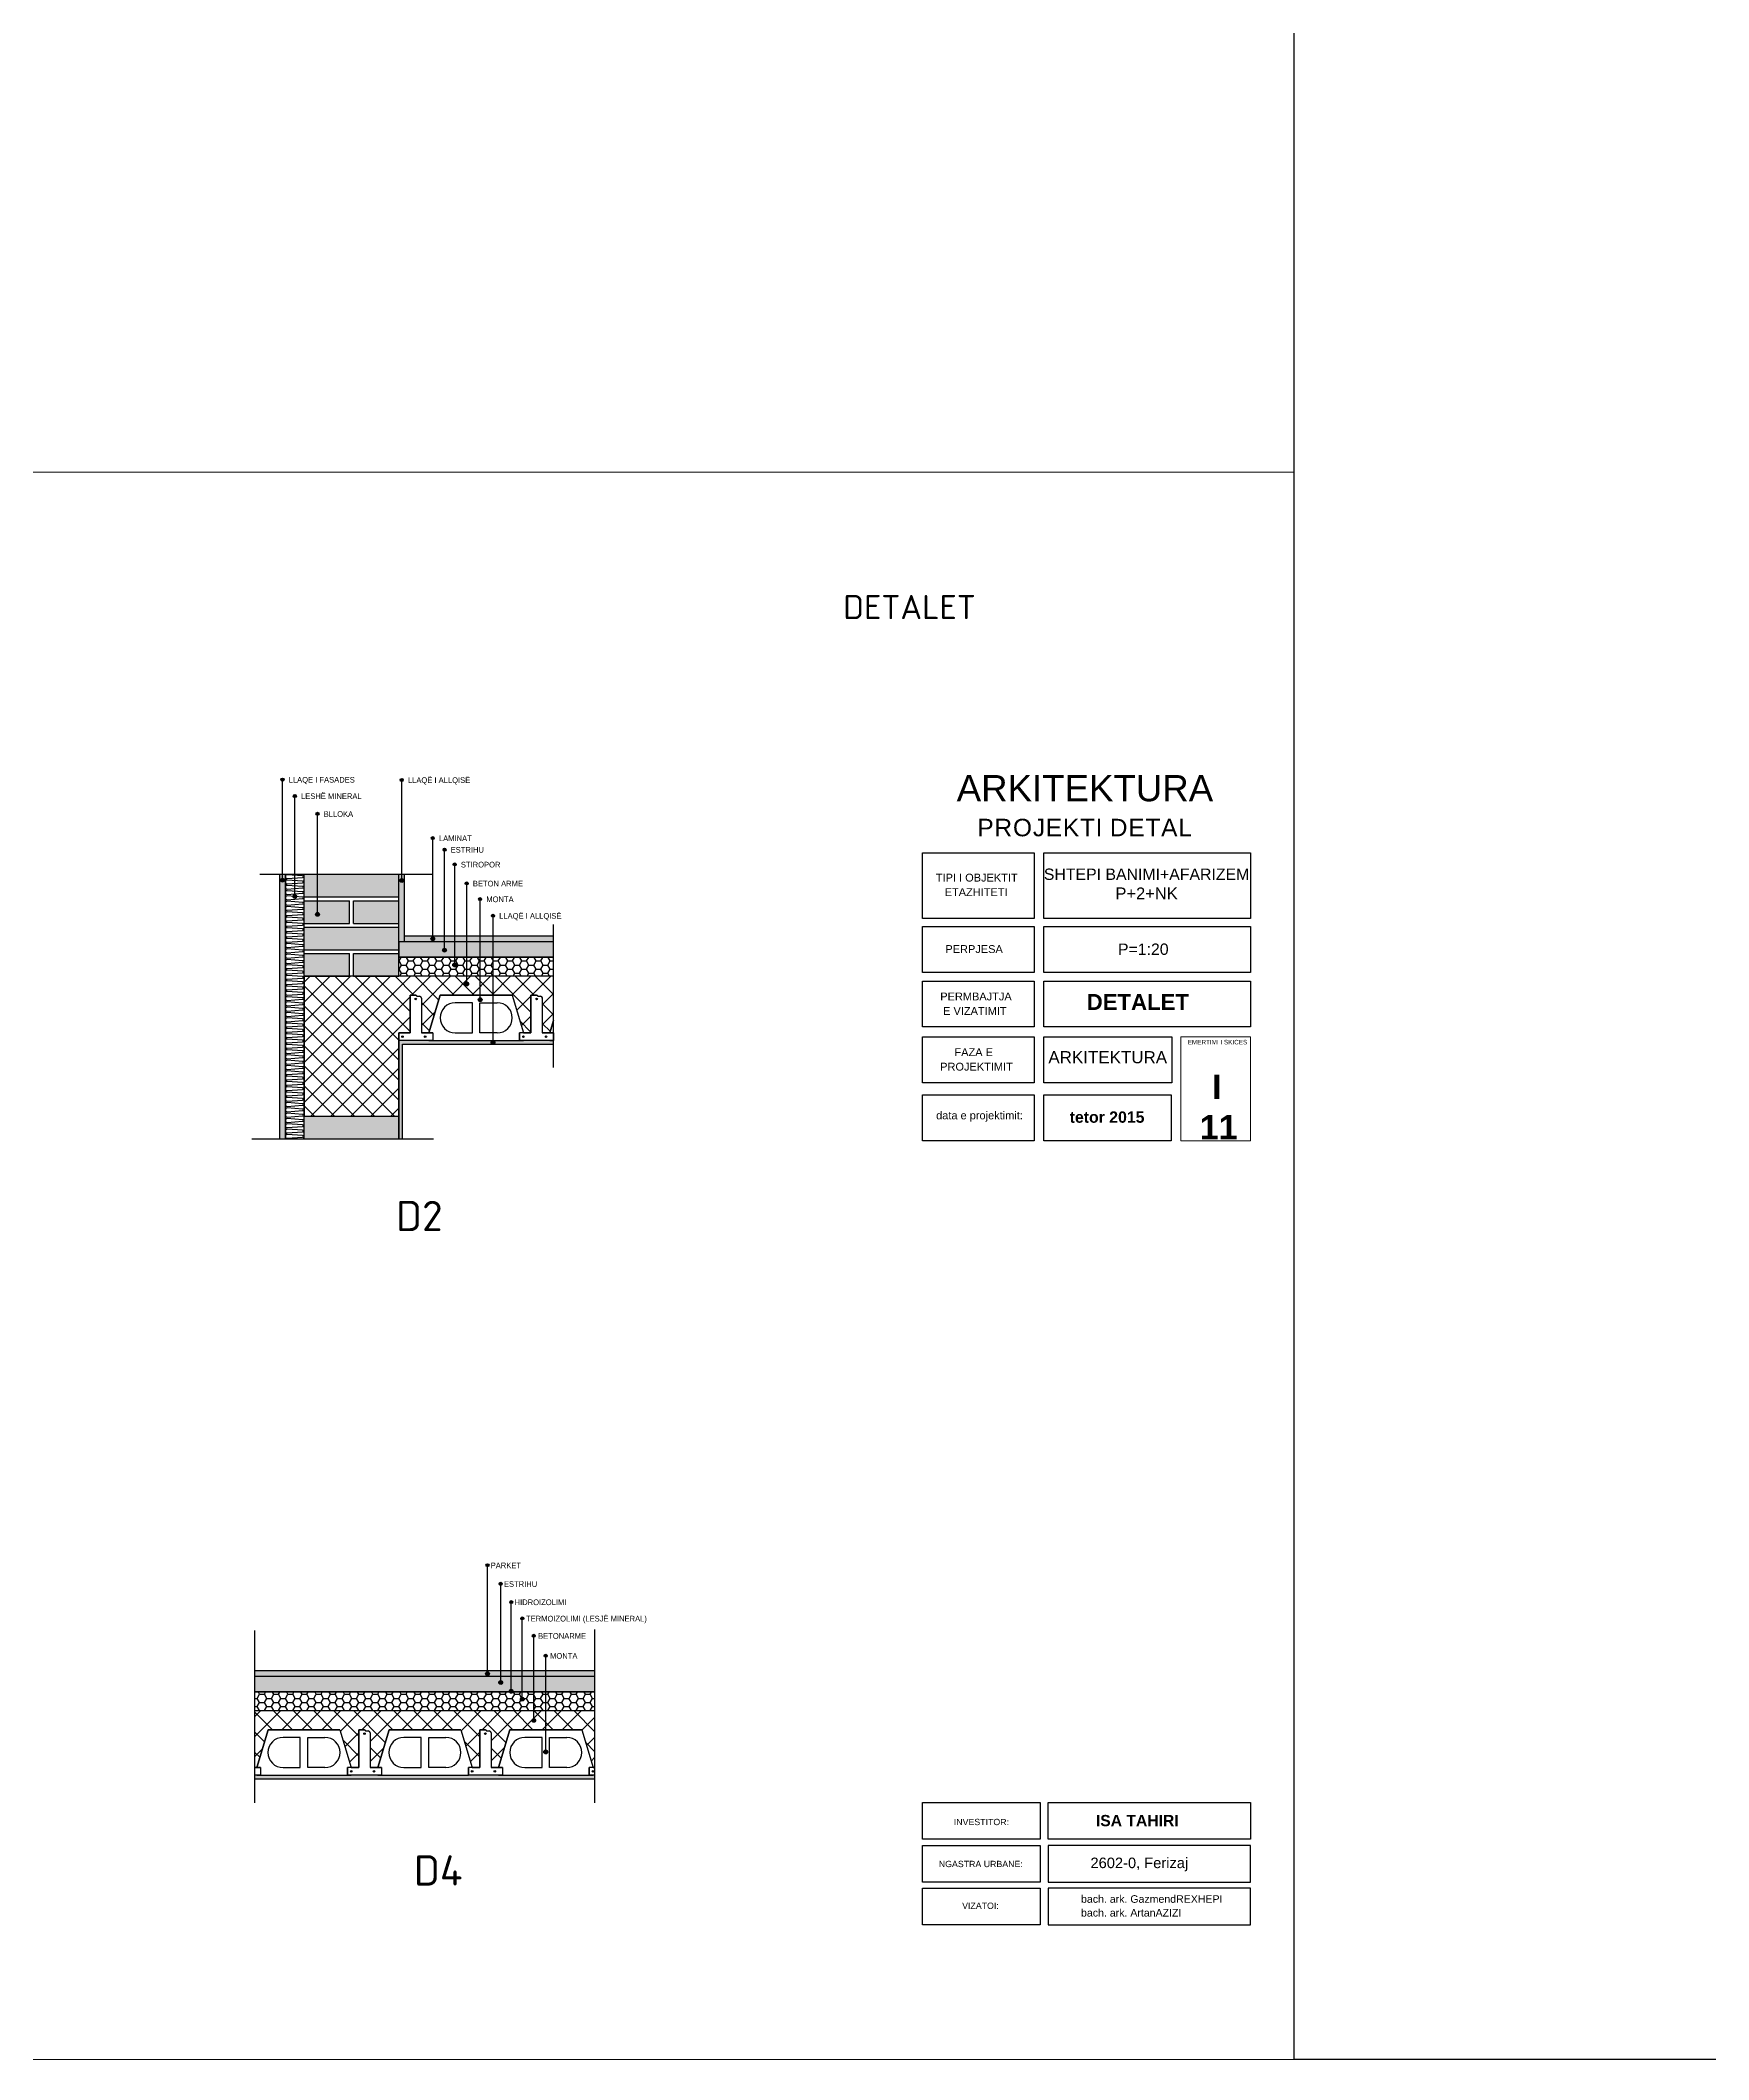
# Model space of a CAD drawing. Header units: metres. Extents: x 2674 to 33045, y -10854 to 2806.
# Drawn here: x 13438 to 13879, y -10854 to -10320 of the extents above; entities that cross this region are included whole.
import ezdxf

# ---------------------------------------------------------------- set-up
doc = ezdxf.new("R2010")
doc.units = ezdxf.units.M
doc.layers.add('2d hamdia', color=7, linetype='Continuous')
doc.layers.add('besi quza 1', color=7, linetype='Continuous', true_color=0x000000)
doc.styles.add('Dimensionet CM', font='swissc.ttf', dxfattribs={"height": 20})
doc.styles.get("Standard").update_dxf_attribs({"font": 'arial.ttf'})

msp = doc.modelspace()

# ---------------------------------------------------------------- hatches: boundary and pattern name
for color, points in [(256, [(13502.21, -10515.8, 1), (13501.41, -10515.8, 1)]), (256, [(13505.47, -10520.13, 1), (13504.67, -10520.13, 1)]), (256, [(13533.76, -10515.89, 1), (13532.96, -10515.89, 1)]), (256, [(13511.47, -10524.85, 1), (13510.67, -10524.85, 1)]), (256, [(13541.97, -10531.28, 1), (13541.17, -10531.28, 1)]), (256, [(13545.09, -10534.33, 1), (13544.29, -10534.33, 1)]), (52, [(13501.07, -10610.83), (13502.57, -10610.83), (13502.57, -10540.83), (13501.07, -10540.83)]), (36, [(13532.57, -10540.83), (13507.57, -10540.83), (13507.57, -10546.83), (13532.57, -10546.83), (13532.57, -10544.73)]), (254, [(13534.07, -10540.83), (13532.57, -10540.83), (13532.57, -10558.73), (13534.07, -10558.73)]), (256, [(13547.78, -10538.24, 1), (13546.98, -10538.24, 1)]), (256, [(13502.31, -10542.4, 1), (13501.31, -10542.4, 1)]), (256, [(13505.57, -10546.73, 1), (13504.57, -10546.73, 1)]), (256, [(13533.86, -10542.49, 1), (13532.86, -10542.49, 1)]), (256, [(13550.96, -10543.26, 1), (13550.16, -10543.26, 1)]), (36, [(13519.57, -10547.83), (13507.57, -10547.83), (13507.57, -10553.83), (13519.57, -10553.83)]), (256, [(13511.57, -10551.45, 1), (13510.57, -10551.45, 1)]), (36, [(13532.57, -10547.83), (13520.57, -10547.83), (13520.57, -10553.83), (13532.57, -10553.83)]), (256, [(13554.51, -10547.42, 1), (13553.71, -10547.42, 1)]), (256, [(13557.92, -10551.82, 1), (13557.12, -10551.82, 1)]), (36, [(13532.57, -10560.83), (13532.57, -10558.73), (13532.57, -10554.83), (13507.57, -10554.83), (13507.57, -10560.83)]), (23, [(13573.57, -10558.73), (13573.57, -10557.23), (13534.07, -10557.23), (13534.07, -10558.73)]), (256, [(13542.07, -10557.88, 1), (13541.07, -10557.88, 1)]), (36, [(13519.57, -10567.83), (13519.57, -10561.83), (13507.57, -10561.83), (13507.57, -10567.83)]), (36, [(13520.57, -10561.83), (13520.57, -10567.83), (13532.57, -10567.83), (13532.57, -10561.83)]), (252, [(13573.57, -10562.73), (13573.57, -10558.73), (13532.57, -10558.73), (13532.57, -10562.73)]), (256, [(13545.19, -10560.93, 1), (13544.19, -10560.93, 1)]), (256, [(13547.88, -10564.84, 1), (13546.88, -10564.84, 1)]), (256, [(13551.06, -10569.86, 1), (13550.06, -10569.86, 1)]), (256, [(13554.61, -10574.02, 1), (13553.61, -10574.02, 1)]), (254, [(13532.57, -10610.83), (13533.57, -10610.83), (13533.57, -10585.83), (13573.57, -10585.83), (13573.57, -10584.83), (13532.57, -10584.83)]), (256, [(13558.02, -10585.33, 1), (13557.02, -10585.33, 1)]), (36, [(13532.57, -10604.83), (13507.57, -10604.83), (13507.57, -10610.83), (13532.57, -10610.83), (13532.57, -10608.73)]), (256, [(13556.46, -10723.66, -1), (13555.66, -10723.66, -1)]), (256, [(13559.96, -10728.59, -1), (13559.16, -10728.59, -1)]), (256, [(13562.74, -10733.43, -1), (13561.94, -10733.43, -1)]), (256, [(13565.67, -10737.75, -1), (13564.87, -10737.75, -1)]), (256, [(13568.7, -10742.34, -1), (13567.9, -10742.34, -1)]), (256, [(13571.87, -10747.62, -1), (13571.07, -10747.62, -1)]), (23, [(13584.5, -10753.12), (13584.5, -10751.62), (13494.5, -10751.62), (13494.5, -10753.12)]), (252, [(13584.5, -10757.12), (13584.5, -10753.12), (13494.5, -10753.12), (13494.5, -10757.12)]), (256, [(13556.56, -10752.36, 1), (13555.56, -10752.36, 1)]), (256, [(13560.06, -10754.68, 1), (13559.06, -10754.68, 1)]), (256, [(13584.5, -10757.22), (13584.5, -10757.12), (13494.5, -10757.12), (13494.5, -10757.22)]), (256, [(13562.84, -10757.02, 1), (13561.84, -10757.02, 1)]), (256, [(13565.77, -10759.12, 1), (13564.77, -10759.12, 1)]), (256, [(13568.8, -10764.73, 1), (13567.8, -10764.73, 1)]), (256, [(13571.97, -10773.07, 1), (13570.97, -10773.07, 1)]), (254, [(13584.5, -10779.22), (13583, -10779.22), (13559, -10779.22), (13551, -10779.22), (13527, -10779.22), (13519, -10779.22), (13495, -10779.22), (13494.5, -10779.22), (13494.5, -10780.22), (13584.5, -10780.22)])]:
    msp.add_hatch(color=color).paths.add_polyline_path(points)
h = msp.add_hatch()
h.set_pattern_fill('ANSI37', color=256, scale=30, style=0)
h.set_pattern_definition([(45, (12687.7497, -10678.591), (-2.65165, 2.65165), []), (135, (12687.7497, -10678.591), (-2.65165, -2.65165), [])])
h.paths.add_polyline_path([(13573.57, -10567.83), (13507.57, -10567.83), (13507.57, -10604.83), (13532.57, -10604.83), (13532.57, -10582.83), (13535.57, -10582.83), (13535.57, -10572.83), (13537.07, -10572.83, -0.341999), (13537.36, -10573.05, 0.341999), (13537.46, -10573.13), (13538.07, -10573.13, -0.414214), (13538.57, -10573.63), (13538.57, -10582.83), (13540.57, -10582.83), (13543.57, -10572.83), (13562.57, -10572.83), (13565.57, -10582.83), (13567.57, -10582.83), (13567.57, -10572.83), (13569.07, -10572.83, -0.341999), (13569.36, -10573.05, 0.341999), (13569.46, -10573.13), (13570.07, -10573.13, -0.414214), (13570.57, -10573.63), (13570.57, -10582.83), (13572.57, -10582.83), (13573.57, -10579.5)])
h = msp.add_hatch()
h.set_pattern_fill('HONEY', color=256, scale=10, style=0)
h.set_pattern_definition([(0, (12119.5391, -11140.7667), (1.875, 1.08253175), [1.25, -2.5]), (120, (12119.5391, -11140.7667), (-1.875, 1.08253176), [1.25, -2.5]), (60, (12119.5391, -11140.7667), (4e-09, 2.1650635), [-2.5, 1.25])])
h.paths.add_polyline_path([(13573.57, -10562.83), (13532.57, -10562.83), (13532.57, -10567.83), (13573.57, -10567.83)])
h = msp.add_hatch()
h.set_pattern_fill('HONEY', color=256, scale=10, style=0)
h.set_pattern_definition([(0, (12117.627, -11988.649), (1.875, 1.08253175), [1.25, -2.5]), (120, (12117.627, -11988.649), (-1.875, 1.08253176), [1.25, -2.5]), (60, (12117.627, -11988.649), (4e-09, 2.1650635), [-2.5, 1.25])])
h.paths.add_polyline_path([(13584.5, -10757.22), (13494.5, -10757.22), (13494.5, -10762.22), (13584.5, -10762.22)])
h = msp.add_hatch()
h.set_pattern_fill('ANSI37', color=256, scale=30, style=0)
h.set_pattern_definition([(45, (12338.9477, -11298.771), (-2.65165, 2.65165), []), (135, (12338.9477, -11298.771), (-2.65165, -2.65165), [])])
h.paths.add_polyline_path([(13584.5, -10762.22), (13494.5, -10762.22), (13494.5, -10777.22), (13495, -10777.22), (13498, -10767.22), (13517, -10767.22), (13520, -10777.22), (13522, -10777.22), (13522, -10767.22), (13523.5, -10767.22, -0.341999), (13523.79, -10767.44, 0.341999), (13523.88, -10767.52), (13524.5, -10767.52, -0.414214), (13525, -10768.02), (13525, -10777.22), (13527, -10777.22), (13530, -10767.22), (13549, -10767.22), (13552, -10777.22), (13554, -10777.22), (13554, -10767.22), (13555.5, -10767.22, -0.341999), (13555.79, -10767.44, 0.341999), (13555.88, -10767.52), (13556.5, -10767.52, -0.414214), (13557, -10768.02), (13557, -10777.22), (13559, -10777.22), (13562, -10767.22), (13581, -10767.22), (13584, -10777.22), (13584.5, -10777.22)])

# ---------------------------------------------------------------- linework, layer by layer
for p, q in [((13501.81, -10542.4), (13501.81, -10515.4)), ((13505.07, -10546.73), (13505.07, -10519.73)), ((13533.36, -10542.49), (13533.36, -10515.49)), ((13511.07, -10551.45), (13511.07, -10524.45)), ((13541.57, -10557.88), (13541.57, -10530.88)), ((13544.69, -10560.93), (13544.69, -10533.93)), ((13495.8, -10540.83), (13541.5, -10540.83)), ((13501.07, -10610.83), (13501.07, -10540.83)), ((13502.57, -10610.83), (13502.57, -10540.83)), ((13507.07, -10541.27), (13503.07, -10540.97)), ((13507.57, -10567.83), (13507.57, -10540.83)), ((13507.57, -10610.83), (13507.57, -10540.83)), ((13532.57, -10567.83), (13532.57, -10540.83)), ((13534.07, -10558.73), (13534.07, -10540.83)), ((13547.38, -10564.84), (13547.38, -10537.84)), ((13503.07, -10541.97), (13507.07, -10541.67)), ((13507.07, -10542.67), (13503.07, -10542.37)), ((13503.07, -10543.37), (13507.07, -10543.07)), ((13507.07, -10544.07), (13503.07, -10543.77)), ((13503.07, -10544.77), (13507.07, -10544.47)), ((13507.07, -10545.47), (13503.07, -10545.18)), ((13503.07, -10546.18), (13507.07, -10545.88)), ((13507.07, -10546.88), (13503.07, -10546.58)), ((13550.56, -10569.86), (13550.56, -10542.86)), ((13503.07, -10547.58), (13507.07, -10547.28)), ((13507.07, -10548.28), (13503.07, -10547.98)), ((13503.07, -10548.98), (13507.07, -10548.68)), ((13507.07, -10549.68), (13503.07, -10549.38)), ((13503.07, -10550.38), (13507.07, -10550.08)), ((13507.07, -10551.08), (13503.07, -10550.79)), ((13503.07, -10551.79), (13507.07, -10551.49)), ((13507.57, -10546.83), (13532.57, -10546.83)), ((13507.57, -10547.83), (13519.57, -10547.83)), ((13519.57, -10553.83), (13519.57, -10547.83)), ((13520.57, -10547.83), (13532.57, -10547.83)), ((13520.57, -10553.83), (13520.57, -10547.83)), ((13554.11, -10574.02), (13554.11, -10547.02)), ((13557.52, -10585.33), (13557.52, -10551.94)), ((13507.07, -10552.49), (13503.07, -10552.19)), ((13503.07, -10553.19), (13507.07, -10552.89)), ((13507.07, -10553.89), (13503.07, -10553.59)), ((13503.07, -10554.59), (13507.07, -10554.29)), ((13507.07, -10555.29), (13503.07, -10554.99)), ((13503.07, -10555.99), (13507.07, -10555.69)), ((13507.07, -10556.69), (13503.07, -10556.4)), ((13503.07, -10557.4), (13507.07, -10557.1)), ((13507.57, -10553.83), (13519.57, -10553.83)), ((13507.57, -10553.83), (13519.57, -10553.83)), ((13507.57, -10554.83), (13532.57, -10554.83)), ((13520.57, -10553.83), (13532.57, -10553.83)), ((13520.57, -10553.83), (13532.57, -10553.83)), ((13573.57, -10557.23), (13534.07, -10557.23)), ((13573.57, -10591.96), (13573.57, -10554.12)), ((13507.07, -10558.1), (13503.07, -10557.8)), ((13503.07, -10558.8), (13507.07, -10558.5)), ((13507.07, -10559.5), (13503.07, -10559.2)), ((13503.07, -10560.2), (13507.07, -10559.9)), ((13507.07, -10560.9), (13503.07, -10560.6)), ((13503.07, -10561.6), (13507.07, -10561.3)), ((13507.07, -10562.3), (13503.07, -10562.01)), ((13503.07, -10563.01), (13507.07, -10562.71)), ((13507.57, -10560.83), (13532.57, -10560.83)), ((13507.57, -10561.83), (13519.57, -10561.83)), ((13507.57, -10564.17), (13507.57, -10562.17)), ((13519.57, -10567.83), (13519.57, -10561.83)), ((13520.57, -10561.83), (13532.57, -10561.83)), ((13520.57, -10567.83), (13520.57, -10561.83)), ((13573.57, -10558.73), (13532.57, -10558.73)), ((13573.57, -10562.73), (13532.57, -10562.73)), ((13507.07, -10563.71), (13503.07, -10563.41)), ((13503.07, -10564.41), (13507.07, -10564.11)), ((13507.07, -10565.11), (13503.07, -10564.81)), ((13503.07, -10565.81), (13507.07, -10565.51)), ((13507.07, -10566.51), (13503.07, -10566.21)), ((13503.07, -10567.21), (13507.07, -10566.91)), ((13507.07, -10567.91), (13503.07, -10567.62)), ((13507.57, -10567.17), (13507.57, -10565.17)), ((13532.57, -10567.83), (13507.57, -10567.83)), ((13507.57, -10567.83), (13519.57, -10567.83)), ((13507.57, -10567.83), (13519.57, -10567.83)), ((13573.57, -10567.83), (13507.57, -10567.83)), ((13520.57, -10567.83), (13532.57, -10567.83)), ((13520.57, -10567.83), (13532.57, -10567.83)), ((13573.57, -10562.83), (13532.57, -10562.83)), ((13573.57, -10567.83), (13532.57, -10567.83)), ((13503.07, -10568.62), (13507.07, -10568.32)), ((13507.07, -10569.32), (13503.07, -10569.02)), ((13503.07, -10570.02), (13507.07, -10569.72)), ((13507.07, -10570.72), (13503.07, -10570.42)), ((13503.07, -10571.42), (13507.07, -10571.12)), ((13507.07, -10572.12), (13503.07, -10571.82)), ((13503.07, -10572.82), (13507.07, -10572.52)), ((13507.07, -10573.52), (13503.07, -10573.23)), ((13507.57, -10570.17), (13507.57, -10568.17)), ((13535.57, -10572.83), (13535.57, -10582.83)), ((13537.07, -10572.83), (13535.57, -10572.83)), ((13537.46, -10573.13), (13538.07, -10573.13)), ((13543.57, -10572.83), (13540.57, -10582.83)), ((13562.57, -10572.83), (13543.57, -10572.83)), ((13562.57, -10572.83), (13565.57, -10582.83)), ((13567.57, -10572.83), (13567.57, -10582.83)), ((13569.07, -10572.83), (13567.57, -10572.83)), ((13569.46, -10573.13), (13570.07, -10573.13)), ((13503.07, -10574.23), (13507.07, -10573.93)), ((13507.07, -10574.93), (13503.07, -10574.63)), ((13503.07, -10575.63), (13507.07, -10575.33)), ((13507.07, -10576.33), (13503.07, -10576.03)), ((13503.07, -10577.03), (13507.07, -10576.73)), ((13507.07, -10577.73), (13503.07, -10577.43)), ((13503.07, -10578.43), (13507.07, -10578.13)), ((13538.57, -10573.63), (13538.57, -10582.83)), ((13552.07, -10574.83), (13547.54, -10574.83)), ((13552.07, -10582.83), (13552.07, -10574.83)), ((13554.07, -10582.83), (13554.07, -10574.83)), ((13554.07, -10574.83), (13558.61, -10574.83)), ((13570.57, -10573.63), (13570.57, -10582.83)), ((13507.07, -10579.13), (13503.07, -10578.84)), ((13503.07, -10579.84), (13507.07, -10579.54)), ((13507.07, -10580.54), (13503.07, -10580.24)), ((13503.07, -10581.24), (13507.07, -10580.94)), ((13507.07, -10581.94), (13503.07, -10581.64)), ((13503.07, -10582.64), (13507.07, -10582.34)), ((13507.07, -10583.34), (13503.07, -10583.04)), ((13503.07, -10584.04), (13507.07, -10583.74)), ((13507.57, -10583.57), (13507.57, -10581.57)), ((13535.57, -10582.83), (13532.57, -10582.83)), ((13532.57, -10582.83), (13532.57, -10584.83)), ((13532.57, -10584.83), (13532.57, -10582.83)), ((13532.57, -10582.83), (13532.57, -10584.83)), ((13533.57, -10582.83), (13532.57, -10582.83)), ((13532.57, -10582.83), (13532.57, -10584.83)), ((13541.57, -10582.83), (13538.57, -10582.83)), ((13540.57, -10582.83), (13541.57, -10582.83)), ((13541.57, -10582.83), (13541.57, -10584.83)), ((13547.54, -10582.83), (13552.07, -10582.83)), ((13558.61, -10582.83), (13554.07, -10582.83)), ((13564.57, -10584.83), (13564.57, -10582.83)), ((13567.57, -10582.83), (13564.57, -10582.83)), ((13564.57, -10582.83), (13564.57, -10584.83)), ((13573.57, -10582.83), (13570.57, -10582.83)), ((13573.57, -10579.5), (13572.57, -10582.83)), ((13572.57, -10582.83), (13573.57, -10582.83)), ((13573.57, -10582.83), (13573.57, -10584.83)), ((13507.07, -10584.74), (13503.07, -10584.45)), ((13503.07, -10585.45), (13507.07, -10585.15)), ((13507.07, -10586.15), (13503.07, -10585.85)), ((13503.07, -10586.85), (13507.07, -10586.55)), ((13507.07, -10587.55), (13503.07, -10587.25)), ((13503.07, -10588.25), (13507.07, -10587.95)), ((13507.07, -10588.95), (13503.07, -10588.65)), ((13503.07, -10589.65), (13507.07, -10589.35)), ((13507.57, -10586.57), (13507.57, -10584.57)), ((13507.57, -10610.83), (13507.57, -10584.83)), ((13507.57, -10589.57), (13507.57, -10587.57)), ((13532.57, -10610.83), (13532.57, -10584.83)), ((13541.57, -10584.83), (13532.57, -10584.83)), ((13532.57, -10584.83), (13532.57, -10610.83)), ((13533.57, -10585.83), (13573.57, -10585.83)), ((13533.57, -10610.83), (13533.57, -10585.83)), ((13540.57, -10584.83), (13565.57, -10584.83)), ((13573.57, -10584.83), (13564.57, -10584.83)), ((13572.57, -10584.83), (13573.57, -10584.83)), ((13507.07, -10590.35), (13503.07, -10590.06)), ((13503.07, -10591.06), (13507.07, -10590.76)), ((13507.07, -10591.76), (13503.07, -10591.46)), ((13503.07, -10592.46), (13507.07, -10592.16)), ((13507.07, -10593.16), (13503.07, -10592.86)), ((13503.07, -10593.86), (13507.07, -10593.56)), ((13507.07, -10594.56), (13503.07, -10594.26)), ((13507.57, -10592.57), (13507.57, -10590.57)), ((13503.07, -10595.26), (13507.07, -10594.96)), ((13507.07, -10595.96), (13503.07, -10595.67)), ((13503.07, -10596.67), (13507.07, -10596.37)), ((13507.07, -10597.37), (13503.07, -10597.07)), ((13503.07, -10598.07), (13507.07, -10597.77)), ((13507.07, -10598.77), (13503.07, -10598.47)), ((13503.07, -10599.47), (13507.07, -10599.17)), ((13507.07, -10600.17), (13503.07, -10599.87)), ((13503.07, -10600.87), (13507.07, -10600.57)), ((13507.07, -10601.57), (13503.07, -10601.27)), ((13503.07, -10602.27), (13507.07, -10601.97)), ((13507.07, -10602.97), (13503.07, -10602.68)), ((13503.07, -10603.68), (13507.07, -10603.38)), ((13507.07, -10604.38), (13503.07, -10604.08)), ((13503.07, -10605.08), (13507.07, -10604.78)), ((13507.07, -10605.78), (13503.07, -10605.48)), ((13507.57, -10604.83), (13532.57, -10604.83)), ((13493.71, -10610.83), (13541.79, -10610.83)), ((13503.07, -10606.48), (13507.07, -10606.18)), ((13507.07, -10607.18), (13503.07, -10606.88)), ((13503.07, -10607.88), (13507.07, -10607.58)), ((13507.07, -10608.58), (13503.07, -10608.29)), ((13503.07, -10609.29), (13507.07, -10608.99)), ((13507.07, -10609.99), (13503.07, -10609.69)), ((13503.07, -10610.69), (13507.07, -10610.39)), ((13507.57, -10610.83), (13532.57, -10610.83)), ((13556.06, -10751.47), (13556.06, -10723.66)), ((13559.56, -10751.47), (13559.56, -10728.59)), ((13562.34, -10751.47), (13562.34, -10733.43)), ((13565.27, -10751.47), (13565.27, -10737.75)), ((13494.5, -10786.51), (13494.5, -10740.96)), ((13568.3, -10751.47), (13568.3, -10742.34)), ((13584.5, -10786.51), (13584.5, -10740.63)), ((13571.47, -10751.47), (13571.47, -10747.62)), ((13584.5, -10751.62), (13494.5, -10751.62)), ((13584.5, -10753.12), (13494.5, -10753.12)), ((13556.06, -10752.36), (13556.06, -10751.47)), ((13559.56, -10754.68), (13559.56, -10751.47)), ((13562.34, -10757.02), (13562.34, -10751.47)), ((13565.27, -10759.12), (13565.27, -10751.47)), ((13568.3, -10764.73), (13568.3, -10751.47)), ((13571.47, -10773.07), (13571.47, -10751.47)), ((13584.5, -10757.12), (13494.5, -10757.12)), ((13584.5, -10757.22), (13494.5, -10757.22)), ((13584.5, -10762.22), (13494.5, -10762.22)), ((13498, -10767.22), (13495, -10777.22)), ((13517, -10767.22), (13498, -10767.22)), ((13506.5, -10769.22), (13501.96, -10769.22)), ((13506.5, -10777.22), (13506.5, -10769.22)), ((13508.5, -10777.22), (13508.5, -10769.22)), ((13508.5, -10769.22), (13513.03, -10769.22)), ((13517, -10767.22), (13520, -10777.22)), ((13522, -10767.22), (13522, -10777.22)), ((13523.5, -10767.22), (13522, -10767.22)), ((13523.88, -10767.52), (13524.5, -10767.52)), ((13525, -10768.02), (13525, -10777.22)), ((13530, -10767.22), (13527, -10777.22)), ((13549, -10767.22), (13530, -10767.22)), ((13538.5, -10769.22), (13533.96, -10769.22)), ((13538.5, -10777.22), (13538.5, -10769.22)), ((13540.5, -10777.22), (13540.5, -10769.22)), ((13540.5, -10769.22), (13545.03, -10769.22)), ((13549, -10767.22), (13552, -10777.22)), ((13554, -10767.22), (13554, -10777.22)), ((13555.5, -10767.22), (13554, -10767.22)), ((13555.88, -10767.52), (13556.5, -10767.52)), ((13557, -10768.02), (13557, -10777.22)), ((13562, -10767.22), (13559, -10777.22)), ((13581, -10767.22), (13562, -10767.22)), ((13570.5, -10769.22), (13565.96, -10769.22)), ((13570.5, -10777.22), (13570.5, -10769.22)), ((13572.5, -10777.22), (13572.5, -10769.22)), ((13572.5, -10769.22), (13577.03, -10769.22)), ((13581, -10767.22), (13584, -10777.22)), ((13496, -10777.22), (13494.5, -10777.22)), ((13496, -10779.22), (13494.5, -10779.22)), ((13494.5, -10780.22), (13584.5, -10780.22)), ((13495, -10777.22), (13496, -10777.22)), ((13495, -10779.22), (13520, -10779.22)), ((13496, -10777.22), (13496, -10779.22)), ((13501.96, -10777.22), (13506.5, -10777.22)), ((13513.03, -10777.22), (13508.5, -10777.22)), ((13519, -10779.22), (13519, -10777.22)), ((13522, -10777.22), (13519, -10777.22)), ((13519, -10777.22), (13519, -10779.22)), ((13528, -10779.22), (13519, -10779.22)), ((13528, -10777.22), (13525, -10777.22)), ((13527, -10777.22), (13528, -10777.22)), ((13527, -10779.22), (13551, -10779.22)), ((13528, -10777.22), (13528, -10779.22)), ((13533.96, -10777.22), (13538.5, -10777.22)), ((13545.03, -10777.22), (13540.5, -10777.22)), ((13551, -10779.22), (13551, -10777.22)), ((13551, -10777.22), (13551, -10779.22)), ((13552, -10777.22), (13551, -10777.22)), ((13551, -10777.22), (13551, -10779.22)), ((13554, -10777.22), (13551, -10777.22)), ((13551, -10777.22), (13551, -10779.22)), ((13560, -10779.22), (13551, -10779.22)), ((13560, -10777.22), (13557, -10777.22)), ((13559, -10777.22), (13560, -10777.22)), ((13559, -10779.22), (13584, -10779.22)), ((13560, -10777.22), (13560, -10779.22)), ((13565.96, -10777.22), (13570.5, -10777.22)), ((13577.03, -10777.22), (13572.5, -10777.22)), ((13583, -10779.22), (13583, -10777.22)), ((13584.5, -10777.22), (13583, -10777.22)), ((13583, -10777.22), (13583, -10779.22)), ((13584.5, -10779.22), (13583, -10779.22))]:
    msp.add_line(p, q)
for points in [[(13769.54, -10854.48), (13769.54, -8754.48), (16739.54, -8754.48), (16739.54, -10854.48), (13769.54, -10854.48)], [(13671.21, -10535.17), (13700.7, -10535.17), (13700.7, -10552.52), (13671.21, -10552.52)], [(13757.96, -10552.52), (13703.3, -10552.52), (13703.3, -10535.17), (13757.96, -10535.17)], [(13671.21, -10554.67), (13700.7, -10554.67), (13700.7, -10566.81), (13671.21, -10566.81)], [(13757.96, -10566.81), (13703.3, -10566.81), (13703.3, -10554.67), (13757.96, -10554.67)], [(13671.21, -10569.1), (13700.7, -10569.1), (13700.7, -10581.24), (13671.21, -10581.24)], [(13757.96, -10581.24), (13703.3, -10581.24), (13703.3, -10569.1), (13757.96, -10569.1)], [(13671.21, -10583.84), (13700.7, -10583.84), (13700.7, -10595.99), (13671.21, -10595.99)], [(13737.17, -10595.99), (13703.3, -10595.99), (13703.3, -10583.84), (13737.17, -10583.84)], [(13671.21, -10599.24), (13700.7, -10599.24), (13700.7, -10611.39), (13671.21, -10611.39)], [(13703.3, -10599.24), (13736.99, -10599.24), (13736.99, -10611.39), (13703.3, -10611.39)], [(13702.33, -10796.16), (13671.21, -10796.16), (13671.21, -10786.44), (13702.33, -10786.44)], [(13757.96, -10796.16), (13704.41, -10796.16), (13704.41, -10786.44), (13757.96, -10786.44)], [(13702.33, -10807.5), (13671.21, -10807.5), (13671.21, -10797.79), (13702.33, -10797.79)], [(13757.96, -10797.79), (13704.41, -10797.79), (13704.41, -10807.5), (13757.96, -10807.5)], [(13702.33, -10818.85), (13671.21, -10818.85), (13671.21, -10809.13), (13702.33, -10809.13)], [(13757.96, -10809.13), (13704.41, -10809.13), (13704.41, -10818.85), (13757.96, -10818.85)]]:
    msp.add_lwpolyline(points, close=True)
for points in [[(13501.07, -10610.83), (13501.07, -10540.83)], [(13502.57, -10540.83), (13502.57, -10610.83)], [(13573.57, -10558.73), (13532.57, -10558.73), (13532.57, -10562.73), (13573.57, -10562.73)], [(13573.57, -10562.83), (13532.57, -10562.83), (13532.57, -10562.73), (13573.57, -10562.73)], [(13584.5, -10753.12), (13494.5, -10753.12)], [(13494.5, -10757.12), (13584.5, -10757.12)], [(13494.5, -10757.12), (13584.5, -10757.12)], [(13584.5, -10757.22), (13494.5, -10757.22)], [(13584.5, -10762.22), (13494.5, -10762.22)]]:
    msp.add_lwpolyline(points)
for points in [[(13573.57, -10567.83), (13507.57, -10567.83), (13507.57, -10604.83), (13532.57, -10604.83), (13532.57, -10582.83), (13535.57, -10582.83), (13535.57, -10572.83), (13537.07, -10572.83, -0.341999), (13537.36, -10573.05, 0.341999), (13537.46, -10573.13), (13538.07, -10573.13, -0.414214), (13538.57, -10573.63), (13538.57, -10582.83), (13540.57, -10582.83), (13543.57, -10572.83), (13562.57, -10572.83), (13565.57, -10582.83), (13567.57, -10582.83), (13567.57, -10572.83), (13569.07, -10572.83, -0.341999), (13569.36, -10573.05, 0.341999), (13569.46, -10573.13), (13570.07, -10573.13, -0.414214), (13570.57, -10573.63), (13570.57, -10582.83), (13572.57, -10582.83), (13573.57, -10579.5)], [(13494.46, -10777.22), (13495, -10777.22), (13498, -10767.22), (13517, -10767.22), (13520, -10777.22), (13522, -10777.22), (13522, -10767.22), (13523.5, -10767.22, -0.341999), (13523.79, -10767.44, 0.341999), (13523.88, -10767.52), (13524.5, -10767.52, -0.414214), (13525, -10768.02), (13525, -10777.22), (13527, -10777.22), (13530, -10767.22), (13549, -10767.22), (13552, -10777.22), (13554, -10777.22), (13554, -10767.22), (13555.5, -10767.22, -0.341999), (13555.79, -10767.44, 0.341999), (13555.88, -10767.52), (13556.5, -10767.52, -0.414214), (13557, -10768.02), (13557, -10777.22), (13559, -10777.22), (13562, -10767.22), (13581, -10767.22), (13584, -10777.22), (13584.5, -10777.22)]]:
    msp.add_lwpolyline(points, format="xyb")
for centre, radius in [((13501.81, -10515.8), 0.4), ((13505.07, -10520.13), 0.4), ((13533.36, -10515.89), 0.4), ((13511.07, -10524.85), 0.4), ((13541.57, -10531.28), 0.4), ((13544.69, -10534.33), 0.4), ((13547.38, -10538.24), 0.4), ((13501.81, -10542.4), 0.5), ((13505.07, -10546.73), 0.5), ((13533.36, -10542.49), 0.5), ((13550.56, -10543.26), 0.4), ((13511.07, -10551.45), 0.5), ((13554.11, -10547.42), 0.4), ((13557.52, -10551.82), 0.4), ((13541.57, -10557.88), 0.5), ((13544.69, -10560.93), 0.5), ((13547.38, -10564.84), 0.5), ((13550.56, -10569.86), 0.5), ((13537.07, -10573.83), 0.2), ((13554.11, -10574.02), 0.5), ((13569.07, -10573.83), 0.2), ((13533.57, -10583.83), 0.2), ((13539.57, -10583.83), 0.2), ((13565.57, -10583.83), 0.2), ((13571.57, -10583.83), 0.2), ((13557.52, -10585.33), 0.5), ((13556.06, -10723.66), 0.4), ((13559.56, -10728.59), 0.4), ((13562.34, -10733.43), 0.4), ((13565.27, -10737.75), 0.4), ((13568.3, -10742.34), 0.4), ((13571.47, -10747.62), 0.4), ((13556.06, -10752.36), 0.5), ((13559.56, -10754.68), 0.5), ((13562.34, -10757.02), 0.5), ((13565.27, -10759.12), 0.5), ((13568.3, -10764.73), 0.5), ((13523.5, -10768.22), 0.2), ((13555.5, -10768.22), 0.2), ((13571.47, -10773.07), 0.5), ((13520, -10778.22), 0.2), ((13526, -10778.22), 0.2), ((13552, -10778.22), 0.2), ((13558, -10778.22), 0.2), ((13584, -10778.22), 0.2)]:
    msp.add_circle(centre, radius)
for centre, radius, start, end in [((13503.07, -10541.47), 0.5, 90, 270), ((13507.07, -10540.77), 0.5, 270, 352.758), ((13503.07, -10542.87), 0.5, 90, 270), ((13503.07, -10544.27), 0.5, 90, 270), ((13503.07, -10545.68), 0.5, 90, 270), ((13503.07, -10547.08), 0.5, 90, 270), ((13507.07, -10542.17), 0.5, 270, 90), ((13507.07, -10543.57), 0.5, 270, 90), ((13507.07, -10544.97), 0.5, 270, 90), ((13507.07, -10546.38), 0.5, 270, 90), ((13503.07, -10548.48), 0.5, 90, 270), ((13503.07, -10549.88), 0.5, 90, 270), ((13503.07, -10551.29), 0.5, 90, 270), ((13507.07, -10547.78), 0.5, 270, 90), ((13507.07, -10549.18), 0.5, 270, 90), ((13507.07, -10550.58), 0.5, 270, 90), ((13507.07, -10551.99), 0.5, 270, 90), ((13503.07, -10552.69), 0.5, 90, 270), ((13503.07, -10554.09), 0.5, 90, 270), ((13503.07, -10555.49), 0.5, 90, 270), ((13503.07, -10556.9), 0.5, 90, 270), ((13507.07, -10553.39), 0.5, 270, 90), ((13507.07, -10554.79), 0.5, 270, 90), ((13507.07, -10556.19), 0.5, 270, 90), ((13507.07, -10557.6), 0.5, 270, 90), ((13503.07, -10558.3), 0.5, 90, 270), ((13503.07, -10559.7), 0.5, 90, 270), ((13503.07, -10561.1), 0.5, 90, 270), ((13503.07, -10562.51), 0.5, 90, 270), ((13507.07, -10559), 0.5, 270, 90), ((13507.07, -10560.4), 0.5, 270, 90), ((13507.07, -10561.8), 0.5, 270, 90), ((13507.07, -10563.21), 0.5, 270, 90), ((13503.07, -10563.91), 0.5, 90, 270), ((13503.07, -10565.31), 0.5, 90, 270), ((13503.07, -10566.71), 0.5, 90, 270), ((13503.07, -10568.12), 0.5, 90, 270), ((13507.07, -10564.61), 0.5, 270, 90), ((13507.07, -10566.01), 0.5, 270, 90), ((13507.07, -10567.41), 0.5, 270, 90), ((13503.07, -10569.52), 0.5, 90, 270), ((13503.07, -10570.92), 0.5, 90, 270), ((13503.07, -10572.32), 0.5, 90, 270), ((13503.07, -10573.73), 0.5, 90, 270), ((13507.07, -10568.82), 0.5, 270, 90), ((13507.07, -10570.22), 0.5, 270, 90), ((13507.07, -10571.62), 0.5, 270, 90), ((13507.07, -10573.02), 0.5, 270, 90), ((13537.07, -10573.13), 0.3, 14.4775, 90), ((13537.46, -10573.03), 0.1, 194.4775, 270), ((13538.07, -10573.63), 0.5, 0, 90), ((13569.07, -10573.13), 0.3, 14.4775, 90), ((13569.46, -10573.03), 0.1, 194.4775, 270), ((13570.07, -10573.63), 0.5, 0, 90), ((13503.07, -10575.13), 0.5, 90, 270), ((13503.07, -10576.53), 0.5, 90, 270), ((13503.07, -10577.93), 0.5, 90, 270), ((13507.07, -10574.43), 0.5, 270, 90), ((13507.07, -10575.83), 0.5, 270, 90), ((13507.07, -10577.23), 0.5, 270, 90), ((13507.07, -10578.63), 0.5, 270, 90), ((13547.54, -10578.83), 4, 90, 270), ((13558.61, -10578.83), 4, 270, 90), ((13503.07, -10579.34), 0.5, 90, 270), ((13503.07, -10580.74), 0.5, 90, 270), ((13503.07, -10582.14), 0.5, 90, 270), ((13503.07, -10583.54), 0.5, 90, 270), ((13507.07, -10580.04), 0.5, 270, 90), ((13507.07, -10581.44), 0.5, 270, 90), ((13507.07, -10582.84), 0.5, 270, 90), ((13507.07, -10584.24), 0.5, 270, 90), ((13503.07, -10584.95), 0.5, 90, 270), ((13503.07, -10586.35), 0.5, 90, 270), ((13503.07, -10587.75), 0.5, 90, 270), ((13503.07, -10589.15), 0.5, 90, 270), ((13507.07, -10585.65), 0.5, 270, 90), ((13507.07, -10587.05), 0.5, 270, 90), ((13507.07, -10588.45), 0.5, 270, 90), ((13507.07, -10589.85), 0.5, 270, 90), ((13503.07, -10590.56), 0.5, 90, 270), ((13503.07, -10591.96), 0.5, 90, 270), ((13503.07, -10593.36), 0.5, 90, 270), ((13503.07, -10594.76), 0.5, 90, 270), ((13507.07, -10591.26), 0.5, 270, 90), ((13507.07, -10592.66), 0.5, 270, 90), ((13507.07, -10594.06), 0.5, 270, 90), ((13503.07, -10596.17), 0.5, 90, 270), ((13503.07, -10597.57), 0.5, 90, 270), ((13503.07, -10598.97), 0.5, 90, 270), ((13503.07, -10600.37), 0.5, 90, 270), ((13507.07, -10595.46), 0.5, 270, 90), ((13507.07, -10596.87), 0.5, 270, 90), ((13507.07, -10598.27), 0.5, 270, 90), ((13507.07, -10599.67), 0.5, 270, 90), ((13503.07, -10601.77), 0.5, 90, 270), ((13503.07, -10603.18), 0.5, 90, 270), ((13503.07, -10604.58), 0.5, 90, 270), ((13503.07, -10605.98), 0.5, 90, 270), ((13507.07, -10601.07), 0.5, 270, 90), ((13507.07, -10602.47), 0.5, 270, 90), ((13507.07, -10603.88), 0.5, 270, 90), ((13507.07, -10605.28), 0.5, 270, 90), ((13503.07, -10607.38), 0.5, 90, 270), ((13503.07, -10608.79), 0.5, 90, 270), ((13503.07, -10610.19), 0.5, 90, 270), ((13507.07, -10606.68), 0.5, 270, 90), ((13507.07, -10608.08), 0.5, 270, 90), ((13507.07, -10609.49), 0.5, 270, 90), ((13507.07, -10610.89), 0.5, 6.9472, 90), ((13501.96, -10773.22), 4, 90, 270), ((13513.03, -10773.22), 4, 270, 90), ((13523.5, -10767.52), 0.3, 14.4775, 90), ((13523.88, -10767.42), 0.1, 194.4775, 270), ((13524.5, -10768.02), 0.5, 0, 90), ((13533.96, -10773.22), 4, 90, 270), ((13545.03, -10773.22), 4, 270, 90), ((13555.5, -10767.52), 0.3, 14.4775, 90), ((13555.88, -10767.42), 0.1, 194.4775, 270), ((13556.5, -10768.02), 0.5, 0, 90), ((13565.96, -10773.22), 4, 90, 270), ((13577.03, -10773.22), 4, 270, 90)]:
    msp.add_arc(centre, radius, start, end)
at = {"layer": '2d hamdia', "lineweight": 0}
msp.add_lwpolyline([(13175.54, -10854.48), (13175.54, -10434.48), (13769.54, -10434.48), (13769.54, -10854.48), (13175.54, -10854.48)], close=True, dxfattribs=at)
at = {"layer": 'besi quza 1', "lineweight": 0}
msp.add_lwpolyline([(13757.96, -10611.39), (13739.55, -10611.39), (13739.55, -10583.84), (13757.96, -10583.84)], close=True, dxfattribs=at)

# ---------------------------------------------------------------- texts
at = {"color": 242, "attachment_point": 3, "style": 'Dimensionet CM'}
for s, insert, char_height in [('{\\fISOCPEUR|b0|i0|c0|p34;\\H1.667x;\\C14;DETALET}', (13685.29, -10466.94), 3.8328), ('{\\fISOCPEUR|b0|i0|c0|p34;\\C16;D2}', (13544.2, -10627.25), 8), ('{\\fISOCPEUR|b0|i0|c0|p34;\\C16;D4}', (13549.47, -10800.42), 8)]:
    msp.add_mtext(s, dxfattribs=dict(at, insert=insert, char_height=char_height))
at = {"style": 'Dimensionet CM'}
for s, insert, char_height, width, attachment_point in [('{\\fArial|b0|i0|c0|p34;\\H2.667x;ARKITEKTURA\\P\\H0.66658x;\\T1.05;\\C252;PROJEKTI DETAL}', (13714.17, -10514.59), 2.6025, 90.3446, 2), ('{\\fArial|b1|i0|c0|p34;ISA TAHIRI}', (13717.07, -10789.74), 2.9697, 52.369, 1), ('{\\fArial|b0|i0|c0|p34;\\H1.333x;2602-0, Ferizaj}', (13715.64, -10801.03), 2.082, 45.6076, 1)]:
    msp.add_mtext(s, dxfattribs=dict(at, insert=insert, char_height=char_height, width=width, attachment_point=attachment_point))
at = {"char_height": 1.5, "width": 62.4222, "attachment_point": 1}
for s, insert in [('{\\fVivaldi|b0|i0|c0|p66;LLAQE I FASADES}', (13503.44, -10515.09)), ('{\\fVivaldi|b0|i0|c0|p66;LESHË MINERAL}', (13506.7, -10519.42)), ('{\\fVivaldi|b0|i0|c0|p66;LLAQË I ALLQISË}', (13534.99, -10515.18)), ('{\\fVivaldi|b0|i0|c0|p66;BLLOKA}', (13512.7, -10524.15)), ('{\\fVivaldi|b0|i0|c0|p66;LAMINAT}', (13543.2, -10530.58)), ('{\\fVivaldi|b0|i0|c0|p66;ESTRIHU}', (13546.31, -10533.62)), ('{\\fVivaldi|b0|i0|c0|p66;STIROPOR}', (13549.01, -10537.54)), ('{\\fVivaldi|b0|i0|c0|p66;BETON ARME}', (13552.19, -10542.56)), ('{\\fVivaldi|b0|i0|c0|p66;MONTA}', (13555.74, -10546.72)), ('{\\fVivaldi|b0|i0|c0|p66;LLAQË I ALLQISË}', (13559.15, -10551.12)), ('{\\fVivaldi|b0|i0|c0|p66;PARKET}', (13556.9, -10722.96)), ('{\\fVivaldi|b0|i0|c0|p66;ESTRIHU}', (13560.41, -10727.89)), ('{\\fVivaldi|b0|i0|c0|p66;HIDROIZOLIMI}', (13563.24, -10732.72)), ('{\\fVivaldi|b0|i0|c0|p66;TERMOIZOLIMI (LESJË MINERAL)}', (13566.25, -10737.05)), ('{\\fVivaldi|b0|i0|c0|p66;BETONARME}', (13569.45, -10741.64)), ('{\\fVivaldi|b0|i0|c0|p66;MONTA}', (13572.62, -10746.92))]:
    msp.add_mtext(s, dxfattribs=dict(at, insert=insert))
at = {"color": 252, "attachment_point": 1, "style": 'Dimensionet CM'}
for s, insert, char_height in [('{\\fArial|b0|i0|c0|p34;\\H0.8x;TIPI I OBJEKTIT \\P\\fTimes New Roman|b0|i0|c0|p18;\\H1.25x; }', (13674.72, -10540.69), 2.6025), ('{\\fArial|b0|i0|c0|p34;\\H0.8x;ETAZHITETI \\P\\fTimes New Roman|b0|i0|c0|p18;\\H1.25x; }', (13677.05, -10544.52), 2.6025), ('{\\fArial|b0|i0|c0|p34;\\H0.8x;PERPJESA \\P\\fTimes New Roman|b0|i0|c0|p18;\\H1.25x; }', (13677.24, -10559.59), 2.6025), ('{\\fArial|b0|i0|c0|p34;\\H0.8x;PERMBAJTJA  \\P\\fTimes New Roman|b0|i0|c0|p18;\\H1.25x; }', (13675.88, -10572.13), 2.6025), ('{\\fArial|b0|i0|c0|p34;\\H0.8x;E VIZATIMIT \\P\\fTimes New Roman|b0|i0|c0|p18;\\H1.25x; }', (13676.64, -10575.97), 2.6025), ('{\\fArial|b0|i0|c0|p34;\\H0.8x;FAZA E  \\P\\fTimes New Roman|b0|i0|c0|p18;\\H1.25x; }', (13679.64, -10586.88), 2.6025), ('{\\fArial|b0|i0|c0|p34;\\H0.8x;PROJEKTIMIT \\P\\fTimes New Roman|b0|i0|c0|p18;\\H1.25x; }', (13675.86, -10590.71), 2.6025), ('\\pi-11.301;{\\fArial|b0|i0|c0|p34;\\H0.8x;data e projektimit:\\P\\pi0;\\H0.99999x;\\P\\pi-0.48035;\\fTimes New Roman|b0|i0|c0|p18;\\H1.25x; }', (13686.09, -10603.59), 2.6025), ('\\pi-9.8008;{\\fArial|b1|i0|c0|p34;\\H1.1522x;\\C256;tetor 2015}', (13719.93, -10603.59), 2.6025), ('{\\fArial|b0|i0|c0|p34;\\H0.8x;INVESTITOR:}', (13679.47, -10790.77), 2.082), ('{\\fArial|b0|i0|c0|p34;\\H0.8x;NGASTRA URBANE:\\P\\fTimes New Roman|b0|i0|c0|p18;\\H1.25x; }', (13675.49, -10801.88), 2.082), ('{\\fArial|b0|i0|c0|p34;\\H0.8x;VIZATOI:}', (13681.67, -10812.93), 2.082), ('{\\fArial|b0|i0|c0|p34;bach. ark. Gazmend\\C16;REXHEPI}', (13713.14, -10810.98), 2), ('{\\fArial|b0|i0|c0|p34;bach. ark. Artan\\C16;AZIZI}', (13713.14, -10814.62), 2)]:
    msp.add_mtext(s, dxfattribs=dict(at, insert=insert, char_height=char_height))
at = {"insert": (13730.48, -10539.33), "char_height": 2.6025, "attachment_point": 2, "style": 'Dimensionet CM'}
msp.add_mtext('{\\fArial|b0|i0|c0|p34;\\H1.1527x;SHTEPI BANIMI+AFARIZEM\\P\\H1.041x;P+2+NK\\H0.6667x; \\P\\fTimes New Roman|b0|i0|c0|p18;\\H1.25x; }', dxfattribs=at)
at = {"color": 252, "width": 41.1875, "attachment_point": 1, "style": 'Dimensionet CM'}
for s, insert, char_height in [('{\\fArial|b0|i0|c0|p34;P=1:20}', (13722.91, -10559.16), 3), ('\\pi12.833;{\\fArial|b0|i0|c0|p34;EMERTIMI I SKICES  \\P\\pi0;\\fTimes New Roman|b0|i0|c0|p18; }', (13728.54, -10584.65), 1.2)]:
    msp.add_mtext(s, dxfattribs=dict(at, insert=insert, char_height=char_height))
at = {"color": 14, "insert": (13714.64, -10572.53), "char_height": 4.2, "width": 39.3193, "attachment_point": 1, "style": 'Dimensionet CM'}
msp.add_mtext('{\\fArial|b1|i0|c0|p34;DETALET}', dxfattribs=at)
at = {"color": 154, "insert": (13704.49, -10587.64), "char_height": 2.6025, "attachment_point": 1, "style": 'Dimensionet CM'}
msp.add_mtext('{\\fArial|b0|i0|c0|p34;\\H1.2346x;ARKITEKTURA \\H0.64802x;\\P\\fTimes New Roman|b0|i0|c0|p18;\\H1.25x; }', dxfattribs=at)
at = {"color": 154, "insert": (13738.5, -10593.85), "char_height": 2.6025, "width": 19.9617, "attachment_point": 1, "style": 'Dimensionet CM'}
msp.add_mtext('\\pi9.3321;{\\fArial|b1|i0|c0|p34;\\H2.4691x;I\\P\\pi6.0731;11\\P\\pi0;\\fTimes New Roman|b0|i0|c0|p18;\\H0.40501x; }', dxfattribs=at)

doc.saveas('drawing.dxf')
